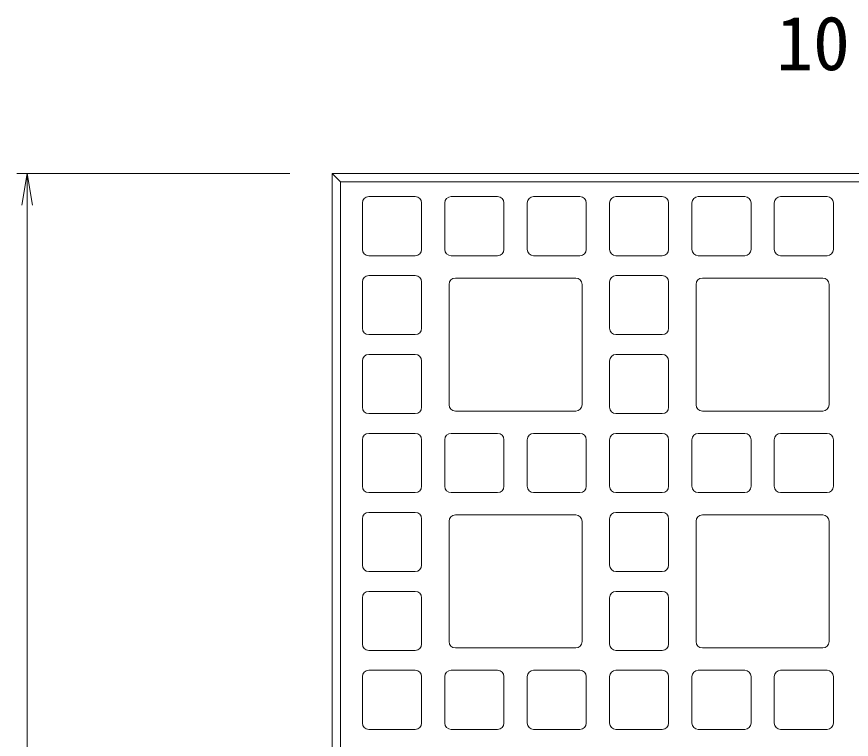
# Model space of a CAD drawing. Units: millimetres on the paper. Extents: x 0 to 841, y 0 to 594.
# Drawn here: x 450.56 to 490.08, y 198.16 to 232.39 of the extents above; entities that cross this region are included whole.
import ezdxf
from ezdxf.enums import TextEntityAlignment as Align

# ---------------------------------------------------------------- set-up
doc = ezdxf.new("R2010")
doc.units = ezdxf.units.MM
for name, color, linetype, lineweight in [('D-STR-DIM（寸法）', 7, 'Continuous', 18), ('D-STR-STR1（構造物）', 7, 'Continuous', 18), ('D-STR（構造物外形線）', 1, 'Continuous', 18)]:
    doc.layers.add(name, color=color, linetype=linetype, lineweight=lineweight)
doc.styles.add('ＭＳ ゴシック', font='')
doc.styles.get('ＭＳ ゴシック').set_extended_font_data('MS Gothic')

msp = doc.modelspace()

# ---------------------------------------------------------------- linework, layer by layer
at = {"layer": 'D-STR-DIM（寸法）'}
for p, q in [((463.489, 224.958), (450.555, 224.958)), ((450.805, 223.458), (451.055, 224.958)), ((451.055, 224.958), (451.055, 224.758)), ((451.055, 224.958), (451.305, 223.458)), ((451.055, 175.294), (451.055, 224.758))]:
    msp.add_line(p, q, dxfattribs=at)
at = {"layer": 'D-STR-STR1（構造物）'}
for p, q in [((467.227, 223.866), (469.427, 223.866)), ((473.327, 223.866), (471.127, 223.866)), ((475.027, 223.866), (477.227, 223.866)), ((478.927, 223.866), (481.127, 223.866)), ((485.027, 223.866), (482.827, 223.866)), ((486.727, 223.866), (488.927, 223.866)), ((466.927, 223.566), (466.927, 221.366)), ((469.727, 223.566), (469.727, 221.366)), ((470.827, 221.366), (470.827, 223.566)), ((473.627, 221.366), (473.627, 223.566)), ((474.727, 221.366), (474.727, 223.566)), ((477.527, 221.366), (477.527, 223.566)), ((478.627, 223.566), (478.627, 221.366)), ((481.427, 223.566), (481.427, 221.366)), ((482.527, 221.366), (482.527, 223.566)), ((485.327, 221.366), (485.327, 223.566)), ((486.427, 221.366), (486.427, 223.566)), ((489.227, 221.366), (489.227, 223.566)), ((467.227, 221.066), (469.427, 221.066)), ((473.327, 221.066), (471.127, 221.066)), ((475.027, 221.066), (477.227, 221.066)), ((478.927, 221.066), (481.127, 221.066)), ((485.027, 221.066), (482.827, 221.066)), ((486.727, 221.066), (488.927, 221.066)), ((466.927, 219.826), (466.927, 217.626)), ((467.227, 220.126), (469.427, 220.126)), ((469.727, 219.826), (469.727, 217.626)), ((471.327, 220.006), (477.027, 220.006)), ((478.627, 219.826), (478.627, 217.626)), ((478.927, 220.126), (481.127, 220.126)), ((481.427, 219.826), (481.427, 217.626)), ((483.027, 220.006), (488.727, 220.006)), ((471.027, 214.006), (471.027, 219.706)), ((477.327, 214.006), (477.327, 219.706)), ((482.727, 214.006), (482.727, 219.706)), ((489.027, 214.006), (489.027, 219.706)), ((467.227, 217.326), (469.427, 217.326)), ((478.927, 217.326), (481.127, 217.326)), ((467.227, 216.386), (469.427, 216.386)), ((478.927, 216.386), (481.127, 216.386)), ((466.927, 216.086), (466.927, 213.886)), ((469.727, 216.086), (469.727, 213.886)), ((478.627, 216.086), (478.627, 213.886)), ((481.427, 216.086), (481.427, 213.886)), ((467.227, 213.586), (469.427, 213.586)), ((471.327, 213.706), (477.027, 213.706)), ((478.927, 213.586), (481.127, 213.586)), ((483.027, 213.706), (488.727, 213.706)), ((467.227, 212.646), (469.427, 212.646)), ((473.327, 212.646), (471.127, 212.646)), ((475.027, 212.646), (477.227, 212.646)), ((478.927, 212.646), (481.127, 212.646)), ((485.027, 212.646), (482.827, 212.646)), ((486.727, 212.646), (488.927, 212.646)), ((466.927, 212.346), (466.927, 210.146)), ((469.727, 212.346), (469.727, 210.146)), ((470.827, 212.346), (470.827, 210.146)), ((473.627, 212.346), (473.627, 210.146)), ((474.727, 212.346), (474.727, 210.146)), ((477.527, 212.346), (477.527, 210.146)), ((478.627, 212.346), (478.627, 210.146)), ((481.427, 212.346), (481.427, 210.146)), ((482.527, 212.346), (482.527, 210.146)), ((485.327, 212.346), (485.327, 210.146)), ((486.427, 212.346), (486.427, 210.146)), ((489.227, 212.346), (489.227, 210.146)), ((467.227, 209.846), (469.427, 209.846)), ((473.327, 209.846), (471.127, 209.846)), ((475.027, 209.846), (477.227, 209.846)), ((478.927, 209.846), (481.127, 209.846)), ((485.027, 209.846), (482.827, 209.846)), ((486.727, 209.846), (488.927, 209.846)), ((467.227, 208.906), (469.427, 208.906)), ((471.327, 208.786), (477.027, 208.786)), ((478.927, 208.906), (481.127, 208.906)), ((483.027, 208.786), (488.727, 208.786)), ((466.927, 208.606), (466.927, 206.406)), ((469.727, 208.606), (469.727, 206.406)), ((471.027, 208.486), (471.027, 202.786)), ((477.327, 208.486), (477.327, 202.786)), ((478.627, 208.606), (478.627, 206.406)), ((481.427, 208.606), (481.427, 206.406)), ((482.727, 208.486), (482.727, 202.786)), ((489.027, 208.486), (489.027, 202.786)), ((467.227, 206.106), (469.427, 206.106)), ((478.927, 206.106), (481.127, 206.106)), ((467.227, 205.166), (469.427, 205.166)), ((478.927, 205.166), (481.127, 205.166)), ((466.927, 204.866), (466.927, 202.666)), ((469.727, 204.866), (469.727, 202.666)), ((478.627, 204.866), (478.627, 202.666)), ((481.427, 204.866), (481.427, 202.666)), ((467.227, 202.366), (469.427, 202.366)), ((471.327, 202.486), (477.027, 202.486)), ((478.927, 202.366), (481.127, 202.366)), ((483.027, 202.486), (488.727, 202.486)), ((467.227, 201.426), (469.427, 201.426)), ((473.327, 201.426), (471.127, 201.426)), ((475.027, 201.426), (477.227, 201.426)), ((478.927, 201.426), (481.127, 201.426)), ((485.027, 201.426), (482.827, 201.426)), ((486.727, 201.426), (488.927, 201.426)), ((466.927, 198.926), (466.927, 201.126)), ((469.727, 198.926), (469.727, 201.126)), ((470.827, 198.926), (470.827, 201.126)), ((473.627, 198.926), (473.627, 201.126)), ((474.727, 198.926), (474.727, 201.126)), ((477.527, 198.926), (477.527, 201.126)), ((478.627, 198.926), (478.627, 201.126)), ((481.427, 198.926), (481.427, 201.126)), ((482.527, 198.926), (482.527, 201.126)), ((485.327, 198.926), (485.327, 201.126)), ((486.427, 198.926), (486.427, 201.126)), ((489.227, 198.926), (489.227, 201.126)), ((467.227, 198.626), (469.427, 198.626)), ((473.327, 198.626), (471.127, 198.626)), ((475.027, 198.626), (477.227, 198.626)), ((478.927, 198.626), (481.127, 198.626)), ((485.027, 198.626), (482.827, 198.626)), ((486.727, 198.626), (488.927, 198.626))]:
    msp.add_line(p, q, dxfattribs=at)
for centre, start, end in [((467.227, 223.566), 90, 180), ((469.427, 223.566), 360, 90), ((471.127, 223.566), 90, 180), ((473.327, 223.566), 360, 90), ((475.027, 223.566), 90, 180), ((477.227, 223.566), 360, 90), ((478.927, 223.566), 90, 180), ((481.127, 223.566), 360, 90), ((482.827, 223.566), 90, 180), ((485.027, 223.566), 360, 90), ((486.727, 223.566), 90, 180), ((488.927, 223.566), 360, 90), ((467.227, 221.366), 180, 270), ((469.427, 221.366), 270, 0), ((471.127, 221.366), 180, 270), ((473.327, 221.366), 270, 0), ((475.027, 221.366), 180, 270), ((477.227, 221.366), 270, 0), ((478.927, 221.366), 180, 270), ((481.127, 221.366), 270, 0), ((482.827, 221.366), 180, 270), ((485.027, 221.366), 270, 0), ((486.727, 221.366), 180, 270), ((488.927, 221.366), 270, 0), ((467.227, 219.826), 90, 180), ((469.427, 219.826), 360, 90), ((471.327, 219.706), 90, 180), ((477.027, 219.706), 360, 90), ((478.927, 219.826), 90, 180), ((481.127, 219.826), 360, 90), ((483.027, 219.706), 90, 180), ((488.727, 219.706), 360, 90), ((467.227, 217.626), 180, 270), ((469.427, 217.626), 270, 0), ((478.927, 217.626), 180, 270), ((481.127, 217.626), 270, 0), ((467.227, 216.086), 90, 180), ((469.427, 216.086), 360, 90), ((478.927, 216.086), 90, 180), ((481.127, 216.086), 360, 90), ((467.227, 213.886), 180, 270), ((469.427, 213.886), 270, 0), ((471.327, 214.006), 180, 270), ((477.027, 214.006), 270, 0), ((478.927, 213.886), 180, 270), ((481.127, 213.886), 270, 0), ((483.027, 214.006), 180, 270), ((488.727, 214.006), 270, 0), ((467.227, 212.346), 90, 180), ((469.427, 212.346), 360, 90), ((471.127, 212.346), 90, 180), ((473.327, 212.346), 360, 90), ((475.027, 212.346), 90, 180), ((477.227, 212.346), 360, 90), ((478.927, 212.346), 90, 180), ((481.127, 212.346), 360, 90), ((482.827, 212.346), 90, 180), ((485.027, 212.346), 360, 90), ((486.727, 212.346), 90, 180), ((488.927, 212.346), 360, 90), ((467.227, 210.146), 180, 270), ((469.427, 210.146), 270, 0), ((471.127, 210.146), 180, 270), ((473.327, 210.146), 270, 0), ((475.027, 210.146), 180, 270), ((477.227, 210.146), 270, 0), ((478.927, 210.146), 180, 270), ((481.127, 210.146), 270, 0), ((482.827, 210.146), 180, 270), ((485.027, 210.146), 270, 0), ((486.727, 210.146), 180, 270), ((488.927, 210.146), 270, 0), ((467.227, 208.606), 90, 180), ((469.427, 208.606), 360, 90), ((471.327, 208.486), 90, 180), ((477.027, 208.486), 360, 90), ((478.927, 208.606), 90, 180), ((481.127, 208.606), 360, 90), ((483.027, 208.486), 90, 180), ((488.727, 208.486), 360, 90), ((467.227, 206.406), 180, 270), ((469.427, 206.406), 270, 0), ((478.927, 206.406), 180, 270), ((481.127, 206.406), 270, 0), ((467.227, 204.866), 90, 180), ((469.427, 204.866), 360, 90), ((478.927, 204.866), 90, 180), ((481.127, 204.866), 360, 90), ((471.327, 202.786), 180, 270), ((477.027, 202.786), 270, 0), ((483.027, 202.786), 180, 270), ((488.727, 202.786), 270, 0), ((467.227, 202.666), 180, 270), ((469.427, 202.666), 270, 0), ((478.927, 202.666), 180, 270), ((481.127, 202.666), 270, 0), ((467.227, 201.126), 90, 180), ((469.427, 201.126), 0, 90), ((471.127, 201.126), 90, 180), ((473.327, 201.126), 360, 90), ((475.027, 201.126), 90, 180), ((477.227, 201.126), 0, 90), ((478.927, 201.126), 90, 180), ((481.127, 201.126), 0, 90), ((482.827, 201.126), 90, 180), ((485.027, 201.126), 360, 90), ((486.727, 201.126), 90, 180), ((488.927, 201.126), 0, 90), ((467.227, 198.926), 180, 270), ((469.427, 198.926), 270, 0), ((471.127, 198.926), 180, 270), ((473.327, 198.926), 270, 0), ((475.027, 198.926), 180, 270), ((477.227, 198.926), 270, 0), ((478.927, 198.926), 180, 270), ((481.127, 198.926), 270, 0), ((482.827, 198.926), 180, 270), ((485.027, 198.926), 270, 0), ((486.727, 198.926), 180, 270), ((488.927, 198.926), 270, 0)]:
    msp.add_arc(centre, 0.3, start, end, dxfattribs=at)
at = {"layer": 'D-STR（構造物外形線）'}
for p, q in [((465.489, 224.958), (465.489, 175.094)), ((465.489, 224.958), (491.077, 224.958)), ((465.889, 224.558), (465.489, 224.958)), ((465.889, 175.494), (465.889, 224.558)), ((465.889, 224.558), (490.836, 224.558))]:
    msp.add_line(p, q, dxfattribs=at)

# ---------------------------------------------------------------- texts
at = {"layer": 'D-STR-DIM（寸法）', "style": 'ＭＳ ゴシック'}
msp.add_text('10', height=2.566, dxfattribs=at).set_placement((486.518, 229.085), align=Align.BOTTOM_LEFT)

doc.saveas('drawing.dxf')
